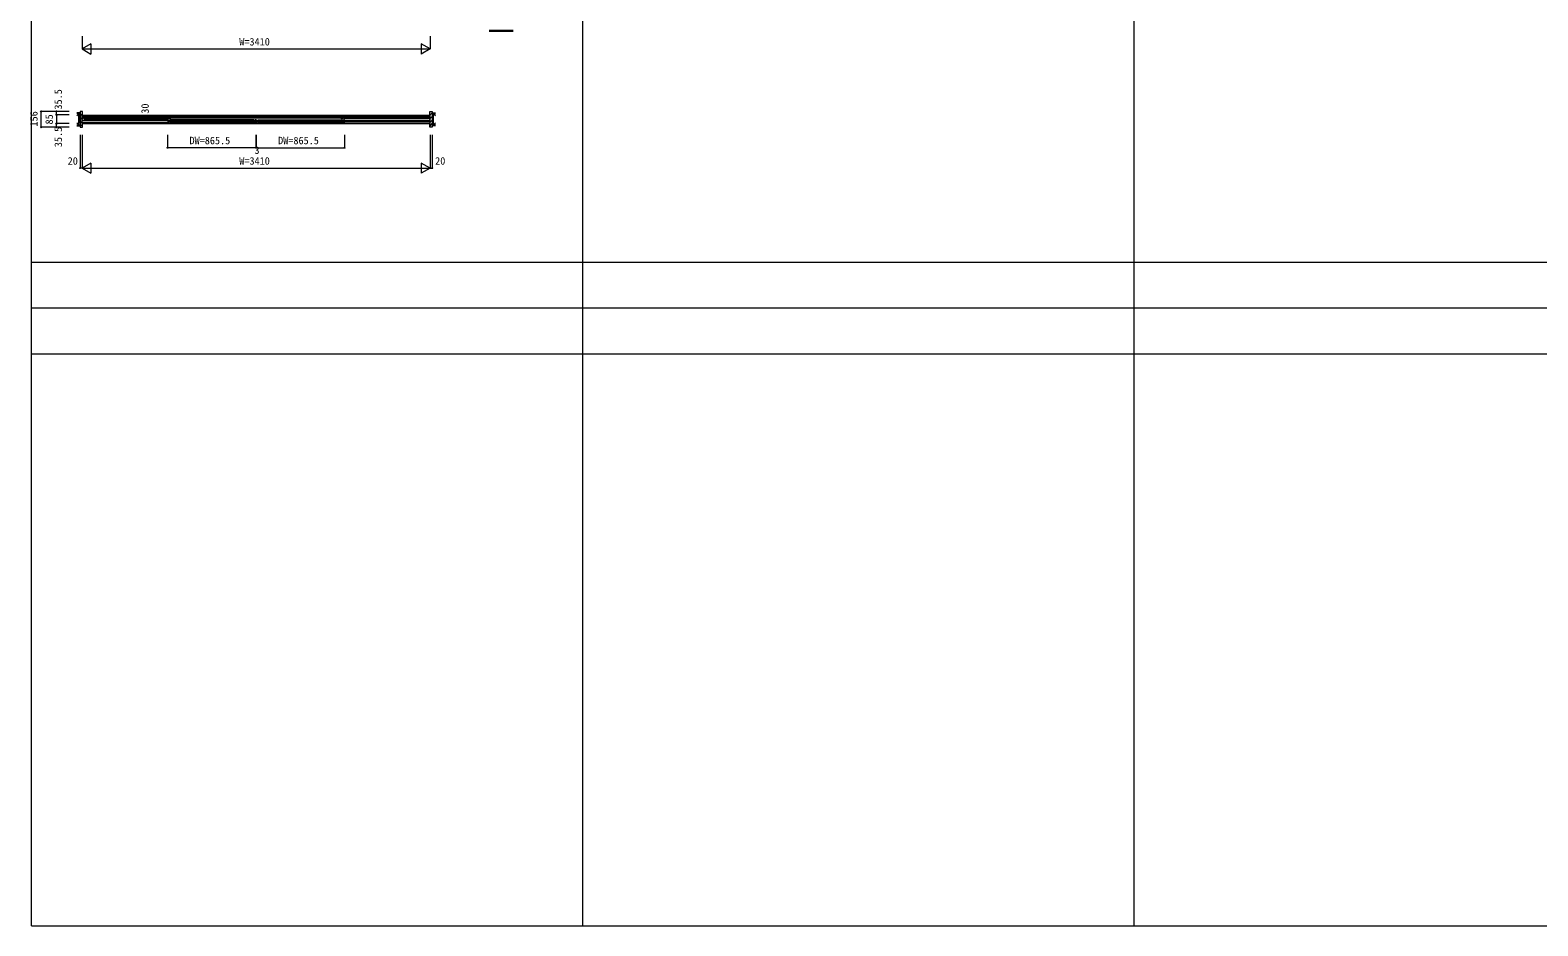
# Model space of a CAD drawing. Units: millimetres, scale not verified. Extents: x -21040 to 6475, y -14850 to 5150.
# Drawn here: x -21040 to -6269, y -14850 to -6080 of the extents above; entities that cross this region are included whole.
import ezdxf
from ezdxf.enums import TextEntityAlignment as Align

# ---------------------------------------------------------------- set-up
doc = ezdxf.new("R2010")
doc.units = ezdxf.units.MM
doc.header["$LTSCALE"] = 50
for name, color, linetype, lineweight in [('0-1_YKK_F1', 7, 'Continuous', 9), ('0-2_YKK_N1', 2, 'Continuous', 9), ('0-3_YKK_Z1', 7, 'Continuous', 9), ('0-5_YKK_B1', 4, 'Continuous', 9), ('0-7_YKK_B2', 5, 'Continuous', 9)]:
    doc.layers.add(name, color=color, linetype=linetype, lineweight=lineweight)
doc.styles.add('ＭＳ ゴシック', font='')
doc.styles.get('ＭＳ ゴシック').set_extended_font_data('MS Gothic')

msp = doc.modelspace()

# ---------------------------------------------------------------- linework, layer by layer
at = {"layer": '0-1_YKK_F1'}
for p, q in [((-21025, -14850), (-21025, 5150)), ((-15625, -14850), (-15625, 4650)), ((-10225, -14850), (-10225, 4650)), ((-21025, -8350), (5975, -8350)), ((-21025, -8800), (5975, -8800)), ((-21025, -9250), (5975, -9250)), ((-21025, -14850), (6475, -14850))]:
    msp.add_line(p, q, dxfattribs=at)
at = {"layer": '0-2_YKK_N1'}
for p, q in [((-17121, -6138.5), (-17121, -6263.5)), ((-20444.4, -6213.5), (-20444.4, -6313.5)), ((-17121, -6263.5), (-17207.6, -6213.5)), ((-17207.6, -6213.5), (-17207.6, -6313.5)), ((-17121, -6263.5), (-17207.6, -6313.5)), ((-20656.81, -6874.5), (-20931.81, -6874.5)), ((-20781.81, -6910), (-20781.81, -6995)), ((-19717.25, -6918.5), (-19842.25, -6918.5)), ((-20656.81, -6995), (-20781.81, -6995)), ((-20781.81, -7030.5), (-20781.81, -6995)), ((-20551, -7105.5), (-20551, -7430.5)), ((-20531, -7105.5), (-20531, -7430.5)), ((-19693, -7105.5), (-19693, -7230.5)), ((-18827.5, -7230.5), (-19693, -7230.5)), ((-18827.5, -7105.5), (-18827.5, -7230.5)), ((-18827.5, -7230.5), (-18824.5, -7230.5)), ((-18824.5, -7105.5), (-18824.5, -7230.5)), ((-18824.5, -7230.5), (-17959, -7230.5)), ((-17959, -7105.5), (-17959, -7230.5)), ((-17101, -7105.5), (-17101, -7430.5)), ((-20444.4, -7380.5), (-20444.4, -7480.5)), ((-17207.6, -7380.5), (-17207.6, -7480.5)), ((-20531, -7430.5), (-20551, -7430.5)), ((-20531, -7430.5), (-17121, -7430.5)), ((-17121, -7430.5), (-17207.6, -7480.5)), ((-17121, -7430.5), (-17101, -7430.5))]:
    msp.add_line(p, q, dxfattribs=at)
for points in [[(-20531, -6138.5), (-20531, -6263.5), (-20444.4, -6313.5)], [(-20444.4, -6213.5), (-20531, -6263.5), (-17121, -6263.5)], [(-20656.81, -7030.5), (-20931.81, -7030.5), (-20931.81, -6874.5)], [(-20656.81, -6910), (-20781.81, -6910), (-20781.81, -6874.5)], [(-19717.25, -6948.5), (-19842.25, -6948.5), (-19842.25, -6918.5)], [(-17121, -7105.5), (-17121, -7430.5), (-17207.6, -7380.5)], [(-20444.4, -7380.5), (-20531, -7430.5), (-20444.4, -7480.5)]]:
    msp.add_lwpolyline(points, dxfattribs=at)
for centre in [(-20931.81, -6874.5), (-20781.81, -6874.5), (-20781.81, -6910), (-19842.25, -6918.5), (-20931.81, -7030.5), (-20781.81, -6995), (-20781.81, -7030.5), (-19842.25, -6948.5), (-19693, -7230.5), (-18827.5, -7230.5), (-18824.5, -7230.5), (-17959, -7230.5), (-20551, -7430.5), (-17101, -7430.5)]:
    msp.add_circle(centre, 5, dxfattribs=at)
at = {"layer": '0-3_YKK_Z1'}
for p, q in [((-16542.82, -6080.5), (-16307.75, -6080.5)), ((-16542.82, -6082.5), (-16307.75, -6082.5)), ((-16542.82, -6084.5), (-16307.75, -6084.5)), ((-16542.82, -6086.5), (-16307.75, -6086.5)), ((-16542.82, -6088.5), (-16307.75, -6088.5)), ((-16307.75, -6090.5), (-16542.82, -6090.5)), ((-20550.5, -6887.5), (-20581.81, -6887.5)), ((-20563, -6900), (-20581.81, -6918.81)), ((-20550.5, -6900), (-20581.81, -6900)), ((-20550.5, -6900), (-20581.81, -6900)), ((-17101.5, -6887.5), (-17070.19, -6887.5)), ((-17101.5, -6900), (-17070.19, -6900)), ((-17101.5, -6900), (-17070.19, -6900)), ((-17089, -6900), (-17070.19, -6918.81)), ((-20581.81, -6986.19), (-20563, -7005)), ((-20581.81, -7005), (-20550.5, -7005)), ((-20581.81, -7005), (-20550.5, -7005)), ((-20581.81, -7017.5), (-20550.5, -7017.5)), ((-17070.19, -7005), (-17101.5, -7005)), ((-17070.19, -7005), (-17101.5, -7005)), ((-17070.19, -7017.5), (-17101.5, -7017.5)), ((-17070.19, -6986.19), (-17089, -7005))]:
    msp.add_line(p, q, dxfattribs=at)
for points in [[(-20563, -7005), (-20563, -6900), (-20550.5, -7005)], [(-17089, -7005), (-17089, -6900), (-17101.5, -7005)]]:
    msp.add_lwpolyline(points, dxfattribs=at)
at = {"layer": '0-5_YKK_B1'}
for p, q in [((-20530, -6911), (-17122, -6911)), ((-20529, -6928.5), (-20529, -6918.5)), ((-20529, -6918.5), (-20519, -6918.5)), ((-20526.5, -6926.8), (-20529, -6926.8)), ((-20529, -6948.5), (-20529, -6938.5)), ((-20526.5, -6940.2), (-20529, -6940.2)), ((-20526.5, -6929.7), (-20526.5, -6926.8)), ((-20526.5, -6928.9), (-20524.2, -6928.9)), ((-20526.5, -6937.3), (-20526.5, -6940.2)), ((-20524.2, -6938.1), (-20526.5, -6938.1)), ((-20524.2, -6928.9), (-20524.2, -6938.1)), ((-20519, -6921.5), (-20519, -6918.5)), ((-20517, -6929.5), (-20519, -6921.5)), ((-20519, -6945.5), (-20517, -6937.5)), ((-20501, -6929.5), (-20517, -6929.5)), ((-20517, -6937.5), (-20501, -6937.5)), ((-20509, -6920), (-19683.5, -6920)), ((-20508, -6937.5), (-20508, -6929.5)), ((-20506.5, -6933.5), (-19686, -6933.5)), ((-20501, -6922.7), (-20499.95, -6922.1)), ((-20501, -6931.2), (-20501, -6922.7)), ((-20501, -6944.3), (-20501, -6935.8)), ((-19691.5, -6922.7), (-19692.55, -6922.1)), ((-19691.5, -6931.2), (-19691.5, -6922.7)), ((-19691.5, -6929.5), (-19675.5, -6929.5)), ((-19691.5, -6944.3), (-19691.5, -6935.8)), ((-19675.5, -6937.5), (-19691.5, -6937.5)), ((-19684.5, -6937.5), (-19684.5, -6929.5)), ((-19675.5, -6929.5), (-19673.5, -6921.5)), ((-19673.5, -6945.5), (-19675.5, -6937.5)), ((-19673.5, -6921.5), (-19673.5, -6918.5)), ((-19663.5, -6918.5), (-19673.5, -6918.5)), ((-19668.3, -6928.9), (-19668.3, -6938.1)), ((-19666, -6928.9), (-19668.3, -6928.9)), ((-19668.3, -6938.1), (-19666, -6938.1)), ((-19666, -6926.8), (-19663.5, -6926.8)), ((-19666, -6929.7), (-19666, -6926.8)), ((-19666, -6937.3), (-19666, -6940.2)), ((-19666, -6940.2), (-19663.5, -6940.2)), ((-19663.5, -6928.5), (-19663.5, -6918.5)), ((-19663.5, -6948.5), (-19663.5, -6938.5)), ((-19663.3, -6925), (-17988.7, -6925)), ((-17988.7, -6942), (-19663.3, -6942)), ((-17988.5, -6928.5), (-17988.5, -6918.5)), ((-17988.5, -6918.5), (-17978.5, -6918.5)), ((-17986, -6926.8), (-17988.5, -6926.8)), ((-17988.5, -6948.5), (-17988.5, -6938.5)), ((-17986, -6940.2), (-17988.5, -6940.2)), ((-17986, -6929.7), (-17986, -6926.8)), ((-17986, -6928.9), (-17983.7, -6928.9)), ((-17986, -6937.3), (-17986, -6940.2)), ((-17983.7, -6938.1), (-17986, -6938.1)), ((-17983.7, -6928.9), (-17983.7, -6938.1)), ((-17978.5, -6921.5), (-17978.5, -6918.5)), ((-17976.5, -6929.5), (-17978.5, -6921.5)), ((-17978.5, -6945.5), (-17976.5, -6937.5)), ((-17960.5, -6929.5), (-17976.5, -6929.5)), ((-17976.5, -6937.5), (-17960.5, -6937.5)), ((-17143, -6920), (-17968.5, -6920)), ((-17967.5, -6937.5), (-17967.5, -6929.5)), ((-17145.5, -6933.5), (-17966, -6933.5)), ((-17960.5, -6922.7), (-17959.45, -6922.1)), ((-17960.5, -6931.2), (-17960.5, -6922.7)), ((-17960.5, -6944.3), (-17960.5, -6935.8)), ((-17151, -6922.7), (-17152.05, -6922.1)), ((-17151, -6931.2), (-17151, -6922.7)), ((-17151, -6929.5), (-17135, -6929.5)), ((-17151, -6944.3), (-17151, -6935.8)), ((-17135, -6937.5), (-17151, -6937.5)), ((-17144, -6937.5), (-17144, -6929.5)), ((-17135, -6929.5), (-17133, -6921.5)), ((-17133, -6945.5), (-17135, -6937.5)), ((-17133, -6921.5), (-17133, -6918.5)), ((-17123, -6918.5), (-17133, -6918.5)), ((-17127.8, -6928.9), (-17127.8, -6938.1)), ((-17125.5, -6928.9), (-17127.8, -6928.9)), ((-17127.8, -6938.1), (-17125.5, -6938.1)), ((-17125.5, -6926.8), (-17123, -6926.8)), ((-17125.5, -6929.7), (-17125.5, -6926.8)), ((-17125.5, -6937.3), (-17125.5, -6940.2)), ((-17125.5, -6940.2), (-17123, -6940.2)), ((-17123, -6928.5), (-17123, -6918.5)), ((-17123, -6948.5), (-17123, -6938.5)), ((-19693.2, -6963), (-20530, -6963)), ((-20530, -6980), (-19693.2, -6980)), ((-20530, -6994), (-17122, -6994)), ((-20519, -6948.5), (-20529, -6948.5)), ((-20519, -6948.5), (-20519, -6945.5)), ((-20509, -6947), (-19683.5, -6947)), ((-20499.95, -6944.9), (-20501, -6944.3)), ((-19693, -6966.5), (-19693, -6956.5)), ((-19693, -6956.5), (-19683, -6956.5)), ((-19690.5, -6964.8), (-19693, -6964.8)), ((-19693, -6986.5), (-19693, -6976.5)), ((-19690.5, -6978.2), (-19693, -6978.2)), ((-19683, -6986.5), (-19693, -6986.5)), ((-19692.55, -6944.9), (-19691.5, -6944.3)), ((-19690.5, -6967.7), (-19690.5, -6964.8)), ((-19690.5, -6966.9), (-19688.2, -6966.9)), ((-19690.5, -6975.3), (-19690.5, -6978.2)), ((-19688.2, -6976.1), (-19690.5, -6976.1)), ((-19688.2, -6966.9), (-19688.2, -6976.1)), ((-19683, -6959.5), (-19683, -6956.5)), ((-19681, -6967.5), (-19683, -6959.5)), ((-19683, -6983.5), (-19681, -6975.5)), ((-19683, -6986.5), (-19683, -6983.5)), ((-19665, -6967.5), (-19681, -6967.5)), ((-19681, -6975.5), (-19665, -6975.5)), ((-19673.5, -6948.5), (-19673.5, -6945.5)), ((-19673.5, -6948.5), (-19663.5, -6948.5)), ((-18847.5, -6958), (-19673, -6958)), ((-18847.5, -6985), (-19673, -6985)), ((-19672, -6975.5), (-19672, -6967.5)), ((-18850, -6971.5), (-19670.5, -6971.5)), ((-19665, -6960.7), (-19663.95, -6960.1)), ((-19665, -6969.2), (-19665, -6960.7)), ((-19665, -6982.3), (-19665, -6973.8)), ((-19663.95, -6982.9), (-19665, -6982.3)), ((-18855.5, -6960.7), (-18856.55, -6960.1)), ((-18856.55, -6982.9), (-18855.5, -6982.3)), ((-18855.5, -6969.2), (-18855.5, -6960.7)), ((-18855.5, -6967.5), (-18839.5, -6967.5)), ((-18855.5, -6982.3), (-18855.5, -6973.8)), ((-18839.5, -6975.5), (-18855.5, -6975.5)), ((-18848.5, -6975.5), (-18848.5, -6967.5)), ((-18839.5, -6967.5), (-18837.5, -6959.5)), ((-18837.5, -6983.5), (-18839.5, -6975.5)), ((-18837.5, -6959.5), (-18837.5, -6956.5)), ((-18827.5, -6956.5), (-18837.5, -6956.5)), ((-18837.5, -6986.5), (-18837.5, -6983.5)), ((-18837.5, -6986.5), (-18827.5, -6986.5)), ((-18832.3, -6966.9), (-18832.3, -6976.1)), ((-18830, -6966.9), (-18832.3, -6966.9)), ((-18832.3, -6976.1), (-18830, -6976.1)), ((-18830, -6964.8), (-18827.5, -6964.8)), ((-18830, -6967.7), (-18830, -6964.8)), ((-18830, -6975.3), (-18830, -6978.2)), ((-18830, -6978.2), (-18827.5, -6978.2)), ((-18827.5, -6966.5), (-18827.5, -6956.5)), ((-18827.5, -6986.5), (-18827.5, -6976.5)), ((-18824.5, -6966.5), (-18824.5, -6956.5)), ((-18824.5, -6956.5), (-18814.5, -6956.5)), ((-18822, -6964.8), (-18824.5, -6964.8)), ((-18824.5, -6986.5), (-18824.5, -6976.5)), ((-18822, -6978.2), (-18824.5, -6978.2)), ((-18814.5, -6986.5), (-18824.5, -6986.5)), ((-18822, -6967.7), (-18822, -6964.8)), ((-18822, -6966.9), (-18819.7, -6966.9)), ((-18822, -6975.3), (-18822, -6978.2)), ((-18819.7, -6976.1), (-18822, -6976.1)), ((-18819.7, -6966.9), (-18819.7, -6976.1)), ((-18814.5, -6959.5), (-18814.5, -6956.5)), ((-18812.5, -6967.5), (-18814.5, -6959.5)), ((-18814.5, -6983.5), (-18812.5, -6975.5)), ((-18814.5, -6986.5), (-18814.5, -6983.5)), ((-18796.5, -6967.5), (-18812.5, -6967.5)), ((-18812.5, -6975.5), (-18796.5, -6975.5)), ((-18804.5, -6958), (-17979, -6958)), ((-18804.5, -6985), (-17979, -6985)), ((-18803.5, -6975.5), (-18803.5, -6967.5)), ((-18802, -6971.5), (-17981.5, -6971.5)), ((-18796.5, -6960.7), (-18795.45, -6960.1)), ((-18796.5, -6969.2), (-18796.5, -6960.7)), ((-18796.5, -6982.3), (-18796.5, -6973.8)), ((-18795.45, -6982.9), (-18796.5, -6982.3)), ((-17978.5, -6948.5), (-17988.5, -6948.5)), ((-17987, -6960.7), (-17988.05, -6960.1)), ((-17988.05, -6982.9), (-17987, -6982.3)), ((-17987, -6969.2), (-17987, -6960.7)), ((-17987, -6967.5), (-17971, -6967.5)), ((-17987, -6982.3), (-17987, -6973.8)), ((-17971, -6975.5), (-17987, -6975.5)), ((-17980, -6975.5), (-17980, -6967.5)), ((-17978.5, -6948.5), (-17978.5, -6945.5)), ((-17971, -6967.5), (-17969, -6959.5)), ((-17969, -6983.5), (-17971, -6975.5)), ((-17969, -6959.5), (-17969, -6956.5)), ((-17959, -6956.5), (-17969, -6956.5)), ((-17969, -6986.5), (-17969, -6983.5)), ((-17969, -6986.5), (-17959, -6986.5)), ((-17143, -6947), (-17968.5, -6947)), ((-17963.8, -6966.9), (-17963.8, -6976.1)), ((-17961.5, -6966.9), (-17963.8, -6966.9)), ((-17963.8, -6976.1), (-17961.5, -6976.1)), ((-17961.5, -6964.8), (-17959, -6964.8)), ((-17961.5, -6967.7), (-17961.5, -6964.8)), ((-17961.5, -6975.3), (-17961.5, -6978.2)), ((-17961.5, -6978.2), (-17959, -6978.2)), ((-17959.45, -6944.9), (-17960.5, -6944.3)), ((-17959, -6966.5), (-17959, -6956.5)), ((-17959, -6986.5), (-17959, -6976.5)), ((-17958.8, -6963), (-17122, -6963)), ((-17122, -6980), (-17958.8, -6980)), ((-17152.05, -6944.9), (-17151, -6944.3)), ((-17133, -6948.5), (-17133, -6945.5)), ((-17133, -6948.5), (-17123, -6948.5))]:
    msp.add_line(p, q, dxfattribs=at)
at = {"layer": '0-7_YKK_B2'}
for p, q in [((-20550.5, -6874.5), (-20550.5, -7030.5)), ((-20528.5, -6874.5), (-20550.5, -6874.5)), ((-20550.5, -6882.52), (-20542.47, -6874.5)), ((-20550.5, -6917.88), (-20526.5, -6893.88)), ((-20550.5, -6953.24), (-20531, -6933.74)), ((-20531, -6994), (-20531, -6911)), ((-20530, -6910), (-20527, -6910)), ((-20527, -6910), (-20526.5, -6909.5)), ((-20526.5, -6909.5), (-20526.5, -6876.5)), ((-17125.5, -6877.57), (-17122.43, -6874.5)), ((-17125.5, -6909.5), (-17125.5, -6876.5)), ((-17125, -6910), (-17125.5, -6909.5)), ((-17122, -6910), (-17125, -6910)), ((-17123.5, -6874.5), (-17101.5, -6874.5)), ((-17122.57, -6910), (-17101.5, -6888.93)), ((-17121, -6994), (-17121, -6911)), ((-17121, -6943.78), (-17101.5, -6924.28)), ((-17101.5, -6874.5), (-17101.5, -7030.5)), ((-20550.5, -6988.59), (-20531, -6969.09)), ((-20550.5, -7023.95), (-20526.5, -6999.95)), ((-20550.5, -7030.5), (-20528.5, -7030.5)), ((-20527, -6995), (-20530, -6995)), ((-20526.5, -6995.5), (-20527, -6995)), ((-20526.5, -7028.5), (-20526.5, -6995.5)), ((-17125.5, -7018.99), (-17101.5, -6994.99)), ((-17125.5, -6995.5), (-17125, -6995)), ((-17125.5, -7028.5), (-17125.5, -6995.5)), ((-17125, -6995), (-17122, -6995)), ((-17101.5, -7030.5), (-17123.5, -7030.5)), ((-17121, -6979.14), (-17101.5, -6959.64)), ((-17101.65, -7030.5), (-17101.5, -7030.35))]:
    msp.add_line(p, q, dxfattribs=at)
for centre, radius, start, end in [((-20530, -6911), 1, 90, 180), ((-20528.5, -6876.5), 2, 0, 90), ((-17123.5, -6876.5), 2, 90, 180), ((-17122, -6911), 1, 0, 90), ((-20530, -6994), 1, 180, 270), ((-20528.5, -7028.5), 2, 270, 0), ((-17123.5, -7028.5), 2, 180, 270), ((-17122, -6994), 1, 270, 0)]:
    msp.add_arc(centre, radius, start, end, dxfattribs=at)

# ---------------------------------------------------------------- texts
at = {"layer": '0-2_YKK_N1', "color": 4, "style": 'ＭＳ ゴシック'}
for s, p in [('W=3410', (-18990.88, -6251.5)), ('DW=865.5', (-19478.62, -7218.5)), ('3', (-18842.5, -7312.95)), ('DW=865.5', (-18610.12, -7218.5)), ('20', (-20672.15, -7418.5)), ('W=3410', (-18990.88, -7418.5)), ('20', (-17072, -7418.5))]:
    msp.add_text(s, height=73.31, dxfattribs=at).set_placement(p, align=Align.BOTTOM_LEFT)
for s, p in [('35.5', (-20706.36, -6856.76)), ('156', (-20945.32, -7022.91)), ('85', (-20795.32, -7002.91)), ('30', (-19855.76, -6897.62)), ('35.5', (-20706.36, -7225.19))]:
    msp.add_text(s, height=73.31, rotation=90, dxfattribs=at).set_placement(p, align=Align.BOTTOM_LEFT)

doc.saveas('drawing.dxf')
